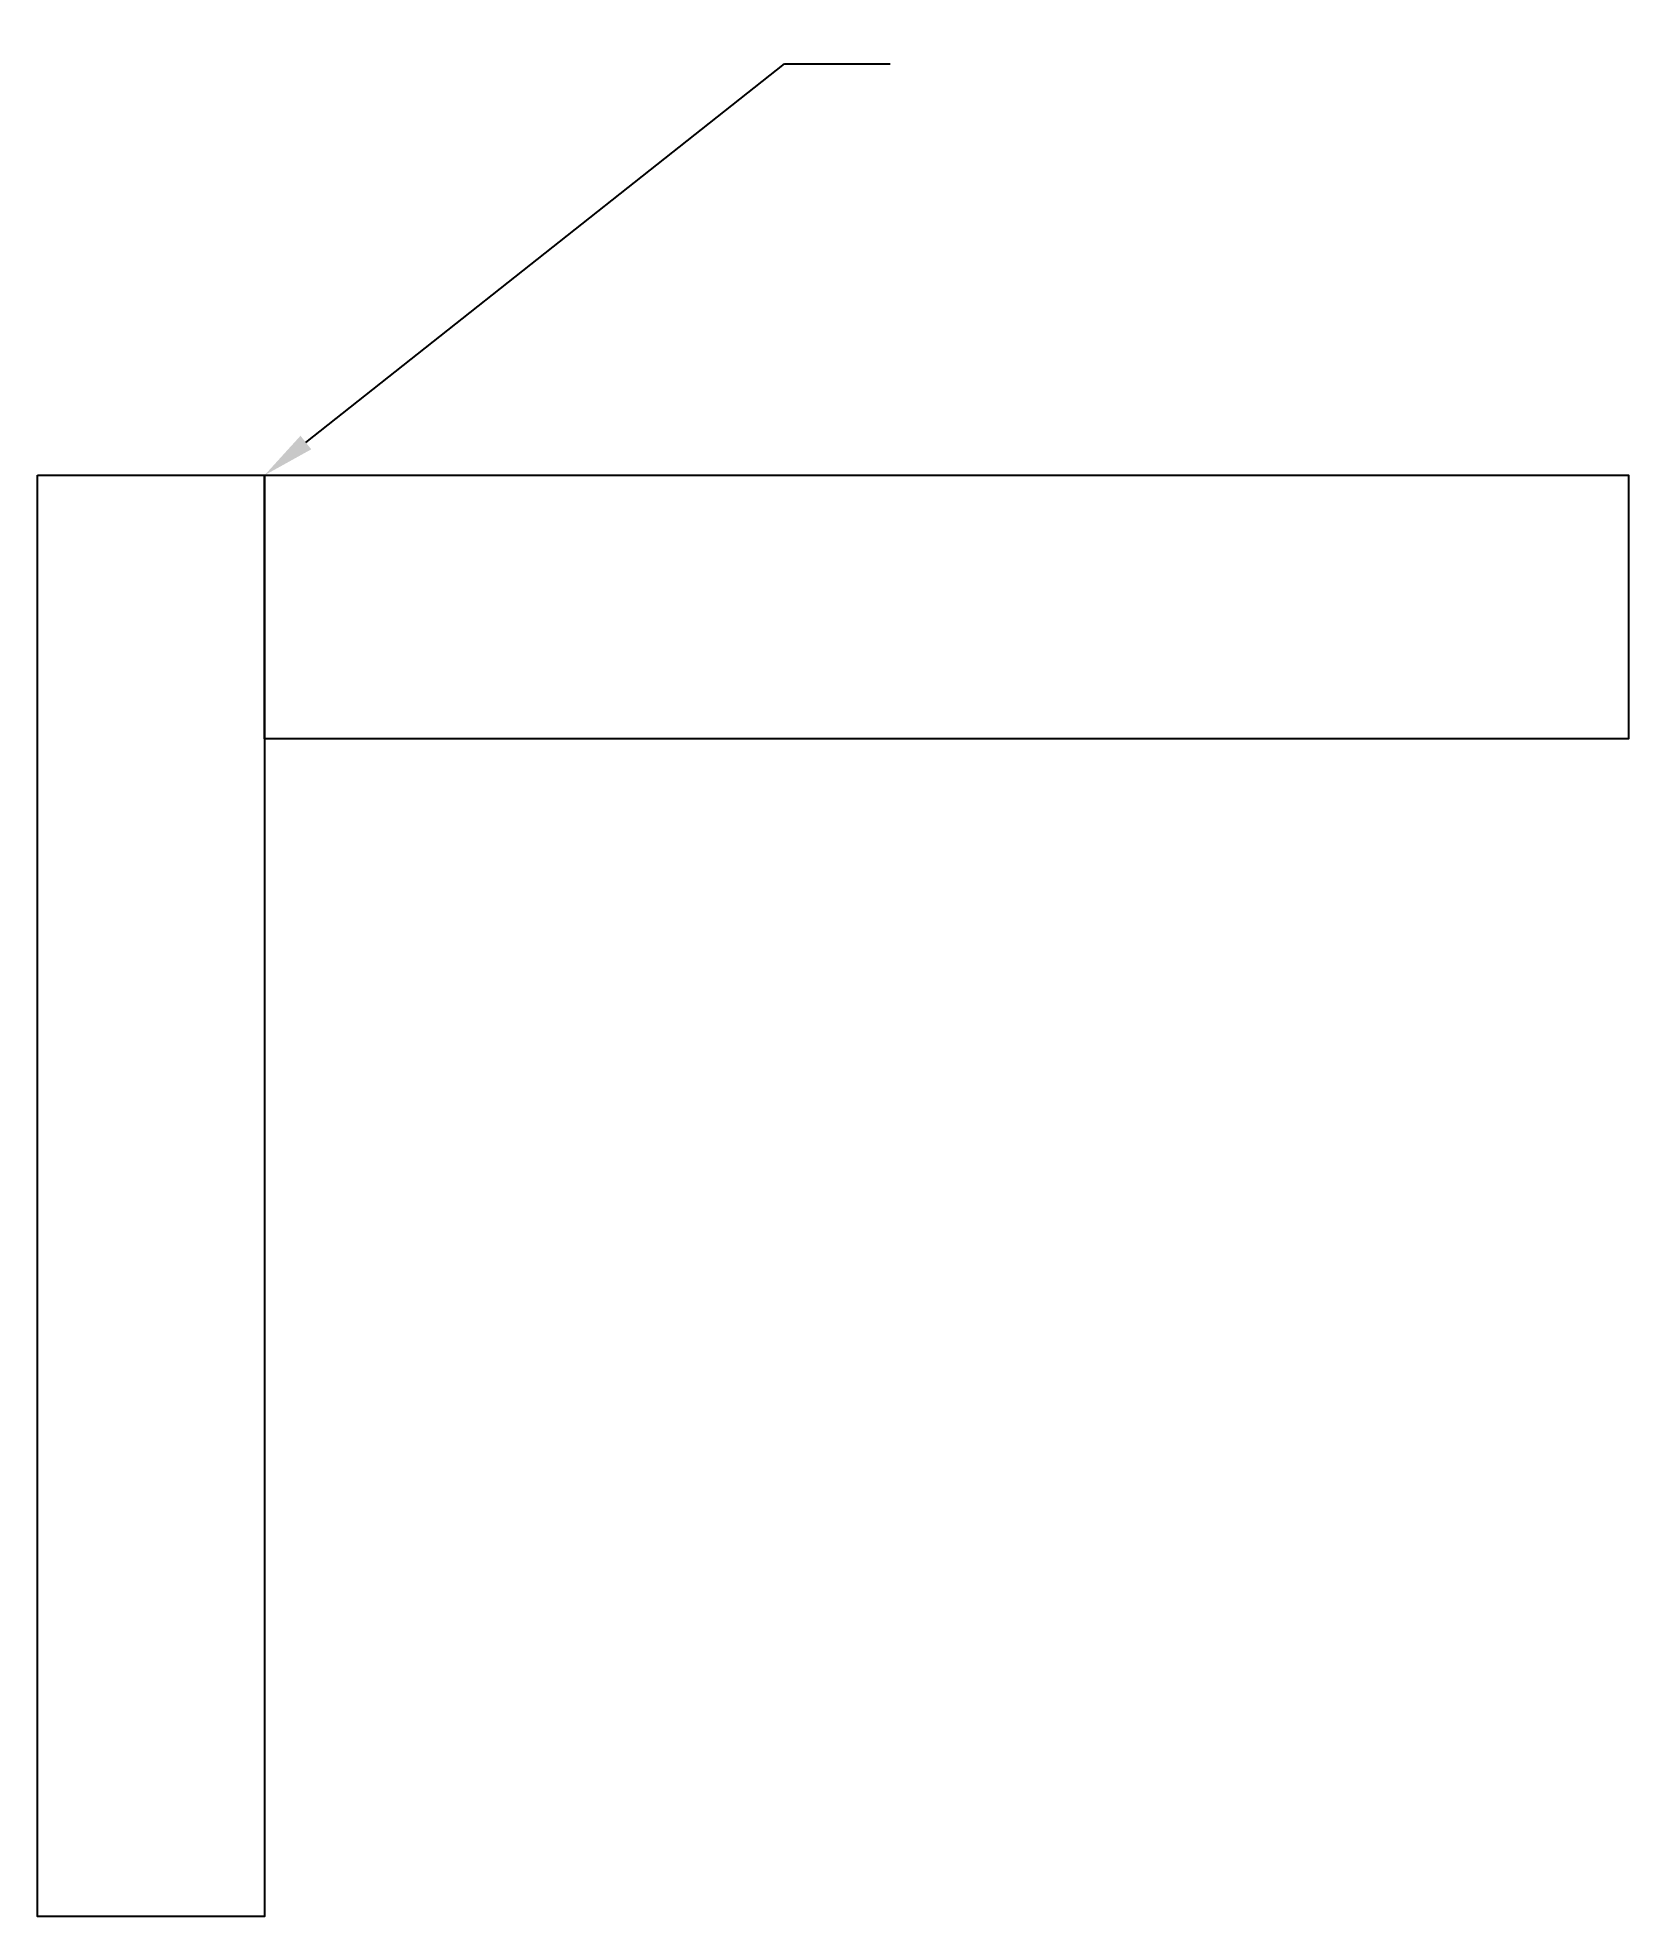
# Model space of a CAD drawing. Header units: millimetres. Extents: x 1604 to 1725, y 2039 to 2182.
import ezdxf
from ezdxf import colors
from ezdxf.entities.mleader import LeaderData, LeaderLine
from ezdxf.math import Vec2, Vec3

# ---------------------------------------------------------------- set-up
doc = ezdxf.new("R2010")
doc.units = ezdxf.units.MM
doc.styles.get("Standard").update_dxf_attribs({"font": 'arial.ttf'})

msp = doc.modelspace()

# ---------------------------------------------------------------- linework, layer by layer
for points in [[(1603.78, 2148.8), (1621, 2148.8), (1621, 2039.42), (1603.78, 2039.42)], [(1621, 2148.8), (1724.51, 2148.8), (1724.51, 2128.79), (1621, 2128.79)]]:
    msp.add_lwpolyline(points, close=True)

# ---------------------------------------------------------------- leaders
ml = msp.add_multileader_mtext('Standard')
ml.set_content('', color=256)
ml.set_leader_properties()
ml.build(insert=Vec2(0, 0))
ctx = ml.context
ctx.base_point, ctx.plane_origin = Vec3(1668.47, 2180.02), Vec3(1621, 2148.8)
notes = []
notes.append((ctx, [(0, (1, 1, 0), (1660.47, 2180.02), (1, 0), 8, [(0, [(1621, 2148.8)], 0, [])])]))
ctx.mtext.insert, ctx.mtext.flow_direction = Vec3(1670.47, 2182.02), 5
for ctx, leaders in notes:
    for number, flags, end, landing, length, lines in leaders:
        leader = LeaderData()
        leader.index, (leader.has_last_leader_line, leader.has_dogleg_vector, leader.attachment_direction) = number, flags
        leader.last_leader_point, leader.dogleg_vector, leader.dogleg_length = Vec3(end), Vec3(landing), length
        for number, points, colour, breaks in lines:
            line = LeaderLine()
            line.index, line.vertices, line.color, line.breaks = number, Vec3.list(points), colors.encode_raw_color(colour), breaks
            leader.lines.append(line)
        ctx.leaders.append(leader)

doc.saveas('drawing.dxf')
